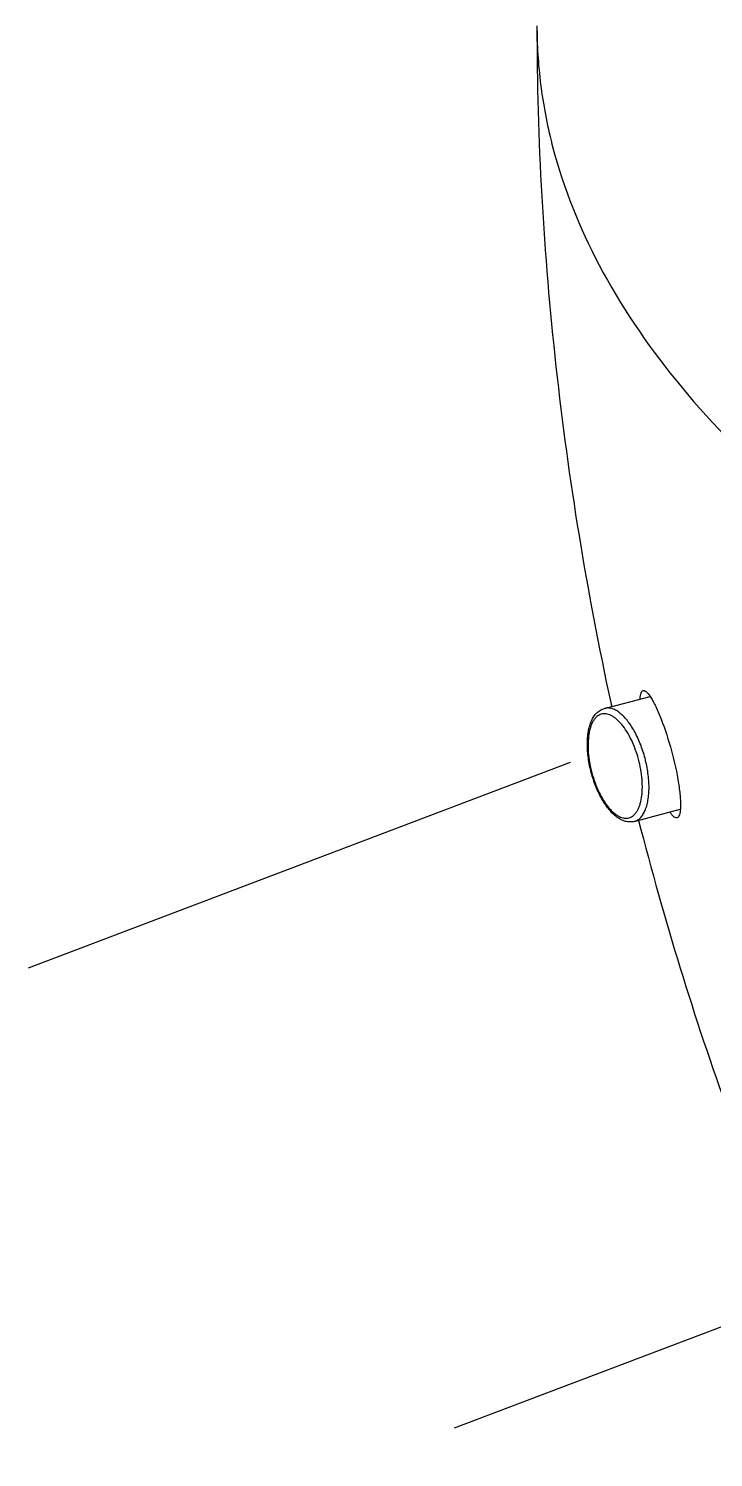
# Model space of a CAD drawing. Header units: millimetres. Extents: x -47 to 308, y 29 to 279.
# Drawn here: x 192.19 to 206.24, y 62.82 to 92.14 of the extents above; entities that cross this region are included whole.
import ezdxf

# ---------------------------------------------------------------- set-up
doc = ezdxf.new("R2010")
doc.units = ezdxf.units.MM
doc.layers.add('图层2', color=3, linetype='Continuous')

msp = doc.modelspace()

# ---------------------------------------------------------------- linework, layer by layer
at = {"color": 7, "linetype": 'Continuous'}
for p, q in [((204.003, 78.191), (204.938, 78.437)), ((204.132, 78.309), (204.152, 78.228)), ((204.132, 78.309), (204.15, 78.227)), ((204.614, 75.87), (205.559, 76.119))]:
    msp.add_line(p, q, dxfattribs=at)
for points, knots in [([(202.618, 92.198), (202.617, 89.862), (202.885, 85.196), (203.639, 80.584), (204.132, 78.309)], [0, 0, 0, 0, 0.500788, 1, 1, 1, 1]), ([(202.618, 92.141), (202.62, 91.732), (202.678, 90.908), (203.009, 89.249), (203.847, 87.172), (205.453, 84.808), (206.837, 83.383), (207.609, 82.688)], [0, 0, 0, 0, 0.111607, 0.224725, 0.460456, 0.716775, 1, 1, 1, 1]), ([(204.733, 78.387), (204.734, 78.409), (204.739, 78.45), (204.752, 78.509), (204.776, 78.549), (204.797, 78.555)], [0, 0, 0, 0, 0.366306, 0.648998, 1, 1, 1, 1]), ([(204.797, 78.555), (204.82, 78.561), (204.866, 78.531), (204.911, 78.479), (204.958, 78.412), (205.006, 78.327), (205.081, 78.179), (205.22, 77.846), (205.387, 77.321), (205.488, 76.874), (205.523, 76.648)], [0, 0, 0, 0, 0.035385, 0.064914, 0.103378, 0.150792, 0.206738, 0.341433, 0.670463, 1, 1, 1, 1]), ([(203.652, 77.456), (203.652, 77.501), (203.655, 77.588), (203.67, 77.715), (203.697, 77.83), (203.734, 77.934), (203.782, 78.025), (203.843, 78.101), (203.917, 78.159), (203.974, 78.183), (204.003, 78.191)], [0, 0, 0, 0, 0.155156, 0.30093, 0.43665, 0.562458, 0.679442, 0.789645, 0.895725, 1, 1, 1, 1]), ([(204.78, 76.582), (204.78, 76.649), (204.772, 76.786), (204.74, 76.993), (204.689, 77.2), (204.621, 77.401), (204.538, 77.586), (204.443, 77.75), (204.354, 77.867), (204.28, 77.944), (204.225, 77.991), (204.17, 78.028), (204.116, 78.056), (204.063, 78.073), (204.011, 78.081), (203.96, 78.077), (203.912, 78.063), (203.868, 78.039), (203.827, 78.004), (203.79, 77.96), (203.758, 77.907), (203.73, 77.845), (203.698, 77.749), (203.672, 77.61), (203.666, 77.495), (203.666, 77.433)], [0, 0, 0, 0, 0.077079, 0.158299, 0.241249, 0.323399, 0.402271, 0.475604, 0.541541, 0.571353, 0.59894, 0.62432, 0.647609, 0.669051, 0.689037, 0.708108, 0.726923, 0.746174, 0.766497, 0.788393, 0.812213, 0.838167, 0.866342, 0.929203, 1, 1, 1, 1]), ([(204.917, 76.566), (204.917, 76.664), (204.901, 76.867), (204.841, 77.167), (204.761, 77.413), (204.681, 77.599), (204.615, 77.727), (204.544, 77.844), (204.469, 77.946), (204.391, 78.034), (204.312, 78.104), (204.232, 78.156), (204.153, 78.189), (204.076, 78.202), (204.027, 78.197), (204.003, 78.191)], [0, 0, 0, 0, 0.145407, 0.299159, 0.452995, 0.527372, 0.598724, 0.666179, 0.728998, 0.786622, 0.838733, 0.88535, 0.926943, 0.964582, 1, 1, 1, 1]), ([(204.614, 75.87), (204.585, 75.862), (204.524, 75.855), (204.432, 75.869), (204.342, 75.904), (204.256, 75.958), (204.173, 76.029), (204.094, 76.116), (204.019, 76.216), (203.949, 76.329), (203.884, 76.454), (203.805, 76.633), (203.726, 76.872), (203.667, 77.163), (203.652, 77.36), (203.652, 77.456)], [0, 0, 0, 0, 0.044157, 0.089048, 0.135659, 0.185084, 0.238192, 0.295448, 0.356928, 0.422372, 0.491269, 0.562916, 0.710967, 0.859153, 1, 1, 1, 1]), ([(203.666, 77.433), (203.666, 77.366), (203.673, 77.229), (203.705, 77.023), (203.756, 76.815), (203.824, 76.615), (203.908, 76.429), (204.003, 76.266), (204.091, 76.148), (204.166, 76.071), (204.22, 76.025), (204.275, 75.987), (204.329, 75.96), (204.382, 75.942), (204.435, 75.935), (204.485, 75.938), (204.533, 75.952), (204.578, 75.977), (204.618, 76.011), (204.655, 76.056), (204.688, 76.109), (204.716, 76.17), (204.748, 76.267), (204.774, 76.405), (204.78, 76.521), (204.78, 76.582)], [0, 0, 0, 0, 0.077079, 0.158299, 0.241249, 0.323399, 0.402271, 0.475604, 0.541541, 0.571353, 0.59894, 0.62432, 0.647609, 0.669051, 0.689037, 0.708108, 0.726923, 0.746174, 0.766497, 0.788393, 0.812213, 0.838167, 0.866342, 0.929203, 1, 1, 1, 1]), ([(204.614, 75.87), (204.637, 75.876), (204.683, 75.896), (204.744, 75.945), (204.796, 76.012), (204.839, 76.096), (204.874, 76.195), (204.898, 76.308), (204.913, 76.434), (204.917, 76.521), (204.917, 76.566)], [0, 0, 0, 0, 0.088425, 0.182342, 0.286052, 0.402214, 0.532019, 0.675523, 0.831979, 1, 1, 1, 1]), ([(205.523, 76.648), (205.538, 76.554), (205.555, 76.421), (205.564, 76.253), (205.564, 76.153), (205.556, 76.071), (205.542, 76.001), (205.515, 75.952), (205.49, 75.945)], [0, 0, 0, 0, 0.392118, 0.555606, 0.694218, 0.807025, 0.893944, 1, 1, 1, 1]), ([(205.49, 75.945), (205.468, 75.94), (205.426, 75.962), (205.384, 76.007), (205.359, 76.04), (205.346, 76.059)], [0, 0, 0, 0, 0.356628, 0.637929, 1, 1, 1, 1]), ([(204.703, 75.892), (205.224, 73.859), (206.458, 69.836), (208.896, 64.009), (211.94, 58.458), (214.383, 55.005), (215.705, 53.36)], [0, 0, 0, 0, 0.249308, 0.499002, 0.74923, 1, 1, 1, 1])]:
    msp.add_open_spline(points, degree=3, knots=knots, dxfattribs=at)
at = {"layer": '图层2', "linetype": 'ByBlock', "lineweight": -2}
for p, q in [((192.188, 72.867), (203.308, 77.089)), ((200.925, 63.424), (212.044, 67.646))]:
    msp.add_line(p, q, dxfattribs=at)

doc.saveas('drawing.dxf')
